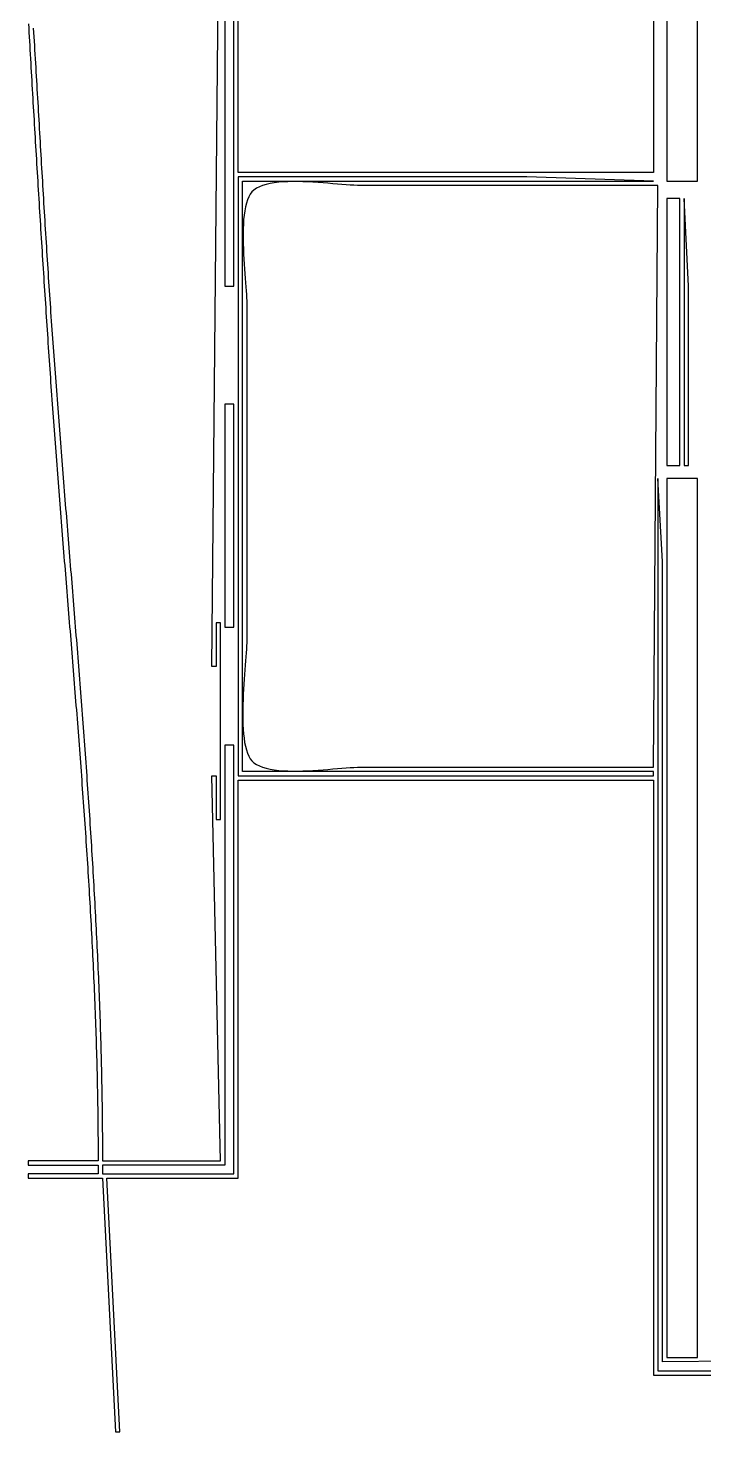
# Model space of a CAD drawing. Header units: metres. Extents: x 134 to 749, y 125 to 1181.
# Drawn here: x 147 to 301.5, y 218 to 539 of the extents above; entities that cross this region are included whole.
import ezdxf

# ---------------------------------------------------------------- set-up
doc = ezdxf.new("R2010")
doc.units = ezdxf.units.M

msp = doc.modelspace()

# ---------------------------------------------------------------- linework, layer by layer
for p, q in [((290, 1125), (290, 506)), ((293, 730), (293, 504)), ((300, 504), (300, 730)), ((194, 480), (194, 607)), ((195, 506), (195, 608)), ((189, 393), (191, 604)), ((192, 605), (192, 480)), ((147.081, 539.998), (147.1381, 538.9977)), ((147.1381, 538.9977), (147.1953, 537.9973)), ((147.1953, 537.9973), (147.2525, 536.997)), ((147.2525, 536.997), (147.3098, 535.9966)), ((148.1912, 539.0035), (148.2528, 538.0035)), ((148.2528, 538.0035), (148.3142, 537.0035)), ((148.3142, 537.0035), (148.3752, 536.0034)), ((147.3098, 535.9966), (147.3672, 534.9963)), ((147.3672, 534.9963), (147.4247, 533.996)), ((147.4247, 533.996), (147.4822, 532.9956)), ((147.4822, 532.9956), (147.5398, 531.9953)), ((148.3752, 536.0034), (148.4361, 535.0034)), ((148.4361, 535.0034), (148.4966, 534.0033)), ((148.4966, 534.0033), (148.557, 533.0032)), ((148.557, 533.0032), (148.6171, 532.0031)), ((147.5398, 531.9953), (147.5976, 530.995)), ((147.5976, 530.995), (147.6554, 529.9947)), ((147.6554, 529.9947), (147.7133, 528.9944)), ((148.6171, 532.0031), (148.6771, 531.003)), ((148.6771, 531.003), (148.7368, 530.0029)), ((148.7368, 530.0029), (148.7964, 529.0028)), ((147.7133, 528.9944), (147.7713, 527.9941)), ((147.7713, 527.9941), (147.8294, 526.9939)), ((147.8294, 526.9939), (147.8876, 525.9936)), ((148.7964, 529.0028), (148.8558, 528.0026)), ((148.8558, 528.0026), (148.9151, 527.0025)), ((148.9151, 527.0025), (148.9742, 526.0023)), ((147.8876, 525.9936), (147.9458, 524.9933)), ((147.9458, 524.9933), (148.0042, 523.9931)), ((148.0042, 523.9931), (148.0627, 522.9928)), ((148.9742, 526.0023), (149.0332, 525.0021)), ((149.0332, 525.0021), (149.092, 524.002)), ((149.092, 524.002), (149.1508, 523.0018)), ((148.0627, 522.9928), (148.1213, 521.9926)), ((148.1213, 521.9926), (148.18, 520.9923)), ((148.18, 520.9923), (148.2388, 519.9921)), ((149.1508, 523.0018), (149.2095, 522.0016)), ((149.2095, 522.0016), (149.2681, 521.0014)), ((149.2681, 521.0014), (149.3266, 520.0012)), ((148.2388, 519.9921), (148.2976, 518.9919)), ((148.2976, 518.9919), (148.3567, 517.9917)), ((148.3567, 517.9917), (148.4158, 516.9915)), ((148.4158, 516.9915), (148.475, 515.9913)), ((149.3266, 520.0012), (149.385, 519.001)), ((149.385, 519.001), (149.4435, 518.0008)), ((149.4435, 518.0008), (149.5019, 517.0006)), ((149.5019, 517.0006), (149.5602, 516.0004)), ((148.475, 515.9913), (148.5343, 514.9911)), ((148.5343, 514.9911), (148.5938, 513.991)), ((148.5938, 513.991), (148.6534, 512.9908)), ((149.5602, 516.0004), (149.6186, 515.0001)), ((149.6186, 515.0001), (149.677, 513.9999)), ((149.677, 513.9999), (149.7354, 512.9997)), ((148.6534, 512.9908), (148.713, 511.9907)), ((148.713, 511.9907), (148.7729, 510.9905)), ((148.7729, 510.9905), (148.8328, 509.9904)), ((149.7354, 512.9997), (149.7938, 511.9995)), ((149.7938, 511.9995), (149.8523, 510.9993)), ((149.8523, 510.9993), (149.9108, 509.9991)), ((148.8328, 509.9904), (148.8928, 508.9903)), ((148.8928, 508.9903), (148.953, 507.9902)), ((148.953, 507.9902), (149.0133, 506.9901)), ((149.9108, 509.9991), (149.9694, 508.9989)), ((149.9694, 508.9989), (150.028, 507.9987)), ((150.028, 507.9987), (150.0868, 506.9985)), ((149.0133, 506.9901), (149.0738, 505.99)), ((149.0738, 505.99), (149.1343, 504.9899)), ((149.1343, 504.9899), (149.195, 503.9898)), ((149.195, 503.9898), (149.2558, 502.9898)), ((150.0868, 506.9985), (150.1457, 505.9983)), ((150.1457, 505.9983), (150.2046, 504.9981)), ((150.2046, 504.9981), (150.2638, 503.998)), ((150.2638, 503.998), (150.323, 502.9978)), ((290, 506), (195, 506)), ((195, 505), (195, 368)), ((261, 505), (195, 505)), ((196, 369), (196, 504)), ((196, 504), (290, 504)), ((290, 504), (261, 505)), ((293, 504), (300, 504)), ((149.2558, 502.9898), (149.3168, 501.9897)), ((149.3168, 501.9897), (149.3779, 500.9897)), ((149.3779, 500.9897), (149.4391, 499.9897)), ((150.323, 502.9978), (150.3824, 501.9977)), ((150.3824, 501.9977), (150.442, 500.9975)), ((150.442, 500.9975), (150.5017, 499.9974)), ((197.7756, 501.031), (197.4366, 500.4193)), ((198.1636, 501.551), (197.7756, 501.031)), ((198.6033, 501.9722), (198.1636, 501.551)), ((199.194, 502.3752), (198.6033, 501.9722)), ((199.8704, 502.7223), (199.194, 502.3752)), ((200.6254, 503.0169), (199.8704, 502.7223)), ((201.452, 503.2623), (200.6254, 503.0169)), ((202.3434, 503.4618), (201.452, 503.2623)), ((203.2924, 503.6189), (202.3434, 503.4618)), ((204.2922, 503.7368), (203.2924, 503.6189)), ((205.3357, 503.819), (204.2922, 503.7368)), ((206.4159, 503.8688), (205.3357, 503.819)), ((207.5259, 503.8896), (206.4159, 503.8688)), ((208.6587, 503.8846), (207.5259, 503.8896)), ((209.8073, 503.8574), (208.6587, 503.8846)), ((210.9647, 503.8112), (209.8073, 503.8574)), ((212.1239, 503.7493), (210.9647, 503.8112)), ((213.278, 503.6753), (212.1239, 503.7493)), ((214.42, 503.5923), (213.278, 503.6753)), ((215.5429, 503.5038), (214.42, 503.5923)), ((216.6396, 503.4131), (215.5429, 503.5038)), ((217.7033, 503.3237), (216.6396, 503.4131)), ((218.727, 503.2388), (217.7033, 503.3237)), ((219.7036, 503.1617), (218.727, 503.2388)), ((220.6261, 503.096), (219.7036, 503.1617)), ((221.4877, 503.0449), (220.6261, 503.096)), ((222.2813, 503.0117), (221.4877, 503.0449)), ((223, 503), (222.2813, 503.0117)), ((291, 503), (223, 503)), ((290, 370), (291, 503)), ((149.4391, 499.9897), (149.5005, 498.9897)), ((149.5005, 498.9897), (149.562, 497.9897)), ((149.562, 497.9897), (149.6237, 496.9897)), ((150.5017, 499.9974), (150.5617, 498.9973)), ((150.5617, 498.9973), (150.6218, 497.9972)), ((150.6218, 497.9972), (150.6822, 496.9971)), ((196.6865, 498.1044), (196.5164, 497.1964)), ((196.8948, 498.9489), (196.6865, 498.1044)), ((197.1439, 499.7229), (196.8948, 498.9489)), ((197.4366, 500.4193), (197.1439, 499.7229)), ((293, 500), (293, 439)), ((296, 500), (293, 500)), ((296, 439), (296, 500)), ((297, 500), (297, 439)), ((298, 480), (297, 500)), ((149.6237, 496.9897), (149.6855, 495.9897)), ((149.6855, 495.9897), (149.7475, 494.9897)), ((149.7475, 494.9897), (149.8096, 493.9898)), ((150.6822, 496.9971), (150.7428, 495.997)), ((150.7428, 495.997), (150.8036, 494.9969)), ((150.8036, 494.9969), (150.8647, 493.9969)), ((196.2801, 495.2183), (196.2085, 494.1624)), ((196.3819, 496.232), (196.2801, 495.2183)), ((196.5164, 497.1964), (196.3819, 496.232)), ((149.8096, 493.9898), (149.8718, 492.9898)), ((149.8718, 492.9898), (149.9342, 491.9899)), ((149.9342, 491.9899), (149.9968, 490.99)), ((150.8647, 493.9969), (150.926, 492.9968)), ((150.926, 492.9968), (150.9877, 491.9968)), ((150.9877, 491.9968), (151.0496, 490.9968)), ((196.1643, 493.0714), (196.1448, 491.9522)), ((196.1448, 491.9522), (196.1474, 490.8121)), ((196.2085, 494.1624), (196.1643, 493.0714)), ((149.9968, 490.99), (150.0595, 489.9901)), ((150.0595, 489.9901), (150.1224, 488.9902)), ((150.1224, 488.9902), (150.1854, 487.9903)), ((150.1854, 487.9903), (150.2486, 486.9904)), ((151.0496, 490.9968), (151.1118, 489.9969)), ((151.1118, 489.9969), (151.1743, 488.9969)), ((151.1743, 488.9969), (151.2372, 487.997)), ((151.2372, 487.997), (151.3003, 486.997)), ((196.1474, 490.8121), (196.1693, 489.658)), ((196.1693, 489.658), (196.2079, 488.4971)), ((196.2079, 488.4971), (196.2605, 487.3364)), ((150.2486, 486.9904), (150.3119, 485.9906)), ((150.3119, 485.9906), (150.3754, 484.9907)), ((150.3754, 484.9907), (150.4391, 483.9909)), ((151.3003, 486.997), (151.3639, 485.9971)), ((151.3639, 485.9971), (151.4278, 484.9973)), ((151.4278, 484.9973), (151.4921, 483.9974)), ((196.2605, 487.3364), (196.3243, 486.1829)), ((196.3243, 486.1829), (196.3967, 485.0439)), ((196.3967, 485.0439), (196.4749, 483.9263)), ((150.4391, 483.9909), (150.503, 482.9911)), ((150.503, 482.9911), (150.567, 481.9913)), ((150.567, 481.9913), (150.6311, 480.9915)), ((151.4921, 483.9974), (151.5567, 482.9976)), ((151.5567, 482.9976), (151.6218, 481.9978)), ((151.6218, 481.9978), (151.6873, 480.998)), ((196.4749, 483.9263), (196.5564, 482.8372)), ((196.5564, 482.8372), (196.6384, 481.7837)), ((196.6384, 481.7837), (196.7181, 480.7728)), ((150.6311, 480.9915), (150.6955, 479.9917)), ((150.6955, 479.9917), (150.76, 478.992)), ((150.76, 478.992), (150.8247, 477.9922)), ((151.6873, 480.998), (151.7532, 479.9983)), ((151.7532, 479.9983), (151.8195, 478.9985)), ((151.8195, 478.9985), (151.8863, 477.9989)), ((192, 480), (194, 480)), ((196.7181, 480.7728), (196.793, 479.8117)), ((196.793, 479.8117), (196.8603, 478.9074)), ((196.8603, 478.9074), (196.9174, 478.0671)), ((298, 439), (298, 480)), ((150.8247, 477.9922), (150.8896, 476.9925)), ((150.8896, 476.9925), (150.9547, 475.9928)), ((150.9547, 475.9928), (151.0199, 474.9931)), ((151.8863, 477.9989), (151.9535, 476.9992)), ((151.9535, 476.9992), (152.0212, 475.9996)), ((152.0212, 475.9996), (152.0895, 475)), ((196.9174, 478.0671), (196.9615, 477.2976)), ((196.9615, 477.2976), (196.9899, 476.6062)), ((196.9899, 476.6062), (197, 476)), ((197, 476), (197, 399)), ((151.0199, 474.9931), (151.0853, 473.9934)), ((151.0853, 473.9934), (151.1509, 472.9937)), ((151.1509, 472.9937), (151.2167, 471.9941)), ((151.2167, 471.9941), (151.2827, 470.9944)), ((152.0895, 475), (152.1577, 474.0068)), ((152.1577, 474.0068), (152.2264, 473.0134)), ((152.2264, 473.0134), (152.2956, 472.0199)), ((152.2956, 472.0199), (152.3653, 471.0262)), ((151.2827, 470.9944), (151.3488, 469.9948)), ((151.3488, 469.9948), (151.4152, 468.9952)), ((151.4152, 468.9952), (151.4817, 467.9956)), ((152.3653, 471.0262), (152.4354, 470.0323)), ((152.4354, 470.0323), (152.5059, 469.0382)), ((152.5059, 469.0382), (152.5769, 468.0439)), ((151.4817, 467.9956), (151.5484, 466.996)), ((151.5484, 466.996), (151.6154, 465.9965)), ((151.6154, 465.9965), (151.6825, 464.9969)), ((152.5769, 468.0439), (152.6483, 467.0495)), ((152.6483, 467.0495), (152.7201, 466.0549)), ((152.7201, 466.0549), (152.7923, 465.0601)), ((151.6825, 464.9969), (151.7498, 463.9974)), ((151.7498, 463.9974), (151.8173, 462.9979)), ((151.8173, 462.9979), (151.8851, 461.9984)), ((152.7923, 465.0601), (152.8649, 464.0652)), ((152.8649, 464.0652), (152.9379, 463.07)), ((152.9379, 463.07), (153.0113, 462.0748)), ((151.8851, 461.9984), (151.953, 460.9989)), ((151.953, 460.9989), (152.0211, 459.9994)), ((152.0211, 459.9994), (152.0895, 459)), ((153.0113, 462.0748), (153.0851, 461.0793)), ((153.0851, 461.0793), (153.1592, 460.0837)), ((153.1592, 460.0837), (153.2337, 459.0879)), ((153.2337, 459.0879), (153.3085, 458.092)), ((152.0895, 459), (152.1577, 458.0067)), ((152.1577, 458.0067), (152.2265, 457.0133)), ((152.2265, 457.0133), (152.2958, 456.0196)), ((152.2958, 456.0196), (152.3656, 455.0258)), ((153.3085, 458.092), (153.3837, 457.0959)), ((153.3837, 457.0959), (153.4592, 456.0996)), ((153.4592, 456.0996), (153.535, 455.1032)), ((152.3656, 455.0258), (152.4358, 454.0318)), ((152.4358, 454.0318), (152.5066, 453.0375)), ((152.5066, 453.0375), (152.5778, 452.0431)), ((153.535, 455.1032), (153.6112, 454.1067)), ((153.6112, 454.1067), (153.6876, 453.11)), ((153.6876, 453.11), (153.7644, 452.1131)), ((192, 453), (192, 402)), ((194, 453), (192, 453)), ((194, 402), (194, 453)), ((152.5778, 452.0431), (152.6494, 451.0485)), ((152.6494, 451.0485), (152.7215, 450.0537)), ((152.7215, 450.0537), (152.794, 449.0588)), ((153.7644, 452.1131), (153.8414, 451.1161)), ((153.8414, 451.1161), (153.9187, 450.119)), ((153.9187, 450.119), (153.9963, 449.1217)), ((152.794, 449.0588), (152.867, 448.0636)), ((152.867, 448.0636), (152.9403, 447.0683)), ((152.9403, 447.0683), (153.0141, 446.0728)), ((153.9963, 449.1217), (154.0741, 448.1243)), ((154.0741, 448.1243), (154.1522, 447.1267)), ((154.1522, 447.1267), (154.2305, 446.129)), ((153.0141, 446.0728), (153.0882, 445.0771)), ((153.0882, 445.0771), (153.1628, 444.0812)), ((153.1628, 444.0812), (153.2377, 443.0852)), ((153.2377, 443.0852), (153.3129, 442.089)), ((154.2305, 446.129), (154.3091, 445.1311)), ((154.3091, 445.1311), (154.3879, 444.1331)), ((154.3879, 444.1331), (154.4669, 443.135)), ((154.4669, 443.135), (154.5462, 442.1368)), ((153.3129, 442.089), (153.3886, 441.0926)), ((153.3886, 441.0926), (153.4645, 440.0961)), ((153.4645, 440.0961), (153.5408, 439.0994)), ((154.5462, 442.1368), (154.6256, 441.1384)), ((154.6256, 441.1384), (154.7052, 440.1399)), ((154.7052, 440.1399), (154.7851, 439.1413)), ((153.5408, 439.0994), (153.6174, 438.1026)), ((153.6174, 438.1026), (153.6944, 437.1055)), ((153.6944, 437.1055), (153.7716, 436.1084)), ((154.7851, 439.1413), (154.8651, 438.1425)), ((154.8651, 438.1425), (154.9452, 437.1437)), ((154.9452, 437.1437), (155.0255, 436.1447)), ((293, 439), (296, 439)), ((297, 439), (298, 439)), ((153.7716, 436.1084), (153.8491, 435.1111)), ((153.8491, 435.1111), (153.9269, 434.1136)), ((153.9269, 434.1136), (154.005, 433.116)), ((155.0255, 436.1447), (155.106, 435.1456)), ((155.106, 435.1456), (155.1866, 434.1464)), ((155.1866, 434.1464), (155.2674, 433.147)), ((291, 436), (291, 232)), ((292, 417), (291, 436)), ((293, 436), (293, 235)), ((300, 436), (293, 436)), ((300, 235), (300, 436)), ((154.005, 433.116), (154.0833, 432.1182)), ((154.0833, 432.1182), (154.1619, 431.1203)), ((154.1619, 431.1203), (154.2407, 430.1222)), ((155.2674, 433.147), (155.3482, 432.1476)), ((155.3482, 432.1476), (155.4292, 431.148)), ((155.4292, 431.148), (155.5103, 430.1483)), ((155.5103, 430.1483), (155.5915, 429.1486)), ((154.2407, 430.1222), (154.3198, 429.124)), ((154.3198, 429.124), (154.3991, 428.1257)), ((154.3991, 428.1257), (154.4785, 427.1272)), ((154.4785, 427.1272), (154.5582, 426.1286)), ((155.5915, 429.1486), (155.6728, 428.1487)), ((155.6728, 428.1487), (155.7542, 427.1487)), ((155.7542, 427.1487), (155.8356, 426.1486)), ((154.5582, 426.1286), (154.6381, 425.1298)), ((154.6381, 425.1298), (154.7182, 424.131)), ((154.7182, 424.131), (154.7984, 423.1319)), ((155.8356, 426.1486), (155.9172, 425.1484)), ((155.9172, 425.1484), (155.9987, 424.1481)), ((155.9987, 424.1481), (156.0804, 423.1477)), ((154.7984, 423.1319), (154.8788, 422.1328)), ((154.8788, 422.1328), (154.9593, 421.1336)), ((154.9593, 421.1336), (155.04, 420.1342)), ((156.0804, 423.1477), (156.162, 422.1473)), ((156.162, 422.1473), (156.2437, 421.1467)), ((156.2437, 421.1467), (156.3254, 420.146)), ((155.04, 420.1342), (155.1208, 419.1347)), ((155.1208, 419.1347), (155.2017, 418.1351)), ((155.2017, 418.1351), (155.2828, 417.1353)), ((156.3254, 420.146), (156.4071, 419.1453)), ((156.4071, 419.1453), (156.4889, 418.1444)), ((156.4889, 418.1444), (156.5706, 417.1435)), ((155.2828, 417.1353), (155.3639, 416.1355)), ((155.3639, 416.1355), (155.4451, 415.1355)), ((155.4451, 415.1355), (155.5264, 414.1354)), ((155.5264, 414.1354), (155.6078, 413.1353)), ((156.5706, 417.1435), (156.6523, 416.1425)), ((156.6523, 416.1425), (156.734, 415.1414)), ((156.734, 415.1414), (156.8157, 414.1403)), ((156.8157, 414.1403), (156.8973, 413.139)), ((292, 376), (292, 417)), ((155.6078, 413.1353), (155.6892, 412.135)), ((155.6892, 412.135), (155.7707, 411.1346)), ((155.7707, 411.1346), (155.8522, 410.1341)), ((156.8973, 413.139), (156.9789, 412.1377)), ((156.9789, 412.1377), (157.0605, 411.1363)), ((157.0605, 411.1363), (157.1419, 410.1348)), ((155.8522, 410.1341), (155.9338, 409.1335)), ((155.9338, 409.1335), (156.0154, 408.1328)), ((156.0154, 408.1328), (156.0969, 407.1321)), ((157.1419, 410.1348), (157.2233, 409.1333)), ((157.2233, 409.1333), (157.3047, 408.1317)), ((157.3047, 408.1317), (157.3859, 407.13)), ((156.0969, 407.1321), (156.1785, 406.1312)), ((156.1785, 406.1312), (156.2601, 405.1302)), ((156.2601, 405.1302), (156.3416, 404.1292)), ((157.3859, 407.13), (157.467, 406.1282)), ((157.467, 406.1282), (157.5481, 405.1264)), ((157.5481, 405.1264), (157.629, 404.1246)), ((156.3416, 404.1292), (156.4231, 403.128)), ((156.4231, 403.128), (156.5046, 402.1268)), ((156.5046, 402.1268), (156.586, 401.1255)), ((157.629, 404.1246), (157.7098, 403.1226)), ((157.7098, 403.1226), (157.7904, 402.1206)), ((157.7904, 402.1206), (157.871, 401.1186)), ((191, 403), (190, 403)), ((190, 403), (190, 393)), ((191, 358), (191, 403)), ((192, 402), (194, 402)), ((156.586, 401.1255), (156.6674, 400.1241)), ((156.6674, 400.1241), (156.7487, 399.1227)), ((156.7487, 399.1227), (156.8299, 398.1211)), ((156.8299, 398.1211), (156.911, 397.1195)), ((157.871, 401.1186), (157.9514, 400.1165)), ((157.9514, 400.1165), (158.0316, 399.1143)), ((158.0316, 399.1143), (158.1116, 398.1121)), ((158.1116, 398.1121), (158.1915, 397.1099)), ((196.9905, 398.4045), (196.9638, 397.7265)), ((197, 399), (196.9905, 398.4045)), ((156.911, 397.1195), (156.992, 396.1178)), ((156.992, 396.1178), (157.0729, 395.1161)), ((157.0729, 395.1161), (157.1536, 394.1143)), ((158.1915, 397.1099), (158.2712, 396.1076)), ((158.2712, 396.1076), (158.3507, 395.1052)), ((158.3507, 395.1052), (158.43, 394.1028)), ((196.8031, 395.2609), (196.7304, 394.3163)), ((196.8678, 396.1483), (196.8031, 395.2609)), ((196.9221, 396.9723), (196.8678, 396.1483)), ((196.9638, 397.7265), (196.9221, 396.9723)), ((157.1536, 394.1143), (157.2343, 393.1124)), ((157.2343, 393.1124), (157.3148, 392.1104)), ((157.3148, 392.1104), (157.3951, 391.1084)), ((158.43, 394.1028), (158.5091, 393.1004)), ((158.5091, 393.1004), (158.588, 392.0979)), ((158.588, 392.0979), (158.6667, 391.0954)), ((190, 393), (189, 393)), ((196.5701, 392.2813), (196.4872, 391.2035)), ((196.6519, 393.321), (196.5701, 392.2813)), ((196.7304, 394.3163), (196.6519, 393.321)), ((157.3951, 391.1084), (157.4753, 390.1063)), ((157.4753, 390.1063), (157.5553, 389.1042)), ((157.5553, 389.1042), (157.6351, 388.102)), ((158.6667, 391.0954), (158.7451, 390.0929)), ((158.7451, 390.0929), (158.8233, 389.0903)), ((158.8233, 389.0903), (158.9012, 388.0877)), ((196.3275, 388.9592), (196.2553, 387.8054)), ((196.4056, 390.094), (196.3275, 388.9592)), ((196.4872, 391.2035), (196.4056, 390.094)), ((157.6351, 388.102), (157.7147, 387.0998)), ((157.7147, 387.0998), (157.7942, 386.0975)), ((157.7942, 386.0975), (157.8734, 385.0952)), ((158.9012, 388.0877), (158.9789, 387.085)), ((158.9789, 387.085), (159.0563, 386.0823)), ((159.0563, 386.0823), (159.1335, 385.0796)), ((196.1378, 385.4661), (196.0971, 384.2933)), ((196.1913, 386.6389), (196.1378, 385.4661)), ((196.2553, 387.8054), (196.1913, 386.6389)), ((157.8734, 385.0952), (157.9524, 384.0928)), ((157.9524, 384.0928), (158.0311, 383.0904)), ((158.0311, 383.0904), (158.1096, 382.0879)), ((158.1096, 382.0879), (158.1879, 381.0854)), ((159.1335, 385.0796), (159.2103, 384.0769)), ((159.2103, 384.0769), (159.2869, 383.0741)), ((159.2869, 383.0741), (159.3631, 382.0714)), ((159.3631, 382.0714), (159.4391, 381.0686)), ((196.0716, 383.127), (196.0636, 381.9734)), ((196.0971, 384.2933), (196.0716, 383.127)), ((158.1879, 381.0854), (158.2659, 380.0829)), ((158.2659, 380.0829), (158.3436, 379.0803)), ((158.3436, 379.0803), (158.4211, 378.0777)), ((159.4391, 381.0686), (159.5147, 380.0658)), ((159.5147, 380.0658), (159.59, 379.0629)), ((159.59, 379.0629), (159.665, 378.0601)), ((196.0636, 381.9734), (196.0754, 380.839)), ((196.0754, 380.839), (196.1092, 379.73)), ((196.1092, 379.73), (196.1675, 378.6528)), ((158.4211, 378.0777), (158.4982, 377.075)), ((158.4982, 377.075), (158.575, 376.0724)), ((158.575, 376.0724), (158.6516, 375.0697)), ((159.665, 378.0601), (159.7396, 377.0572)), ((159.7396, 377.0572), (159.8138, 376.0543)), ((159.8138, 376.0543), (159.8877, 375.0514)), ((196.1675, 378.6528), (196.2525, 377.6137)), ((196.2525, 377.6137), (196.3666, 376.6192)), ((196.3666, 376.6192), (196.512, 375.6755)), ((196.512, 375.6755), (196.6912, 374.7891)), ((292, 234), (292, 376)), ((158.6516, 375.0697), (158.7278, 374.0669)), ((158.7278, 374.0669), (158.8036, 373.0642)), ((158.8036, 373.0642), (158.8791, 372.0614)), ((159.8877, 375.0514), (159.9613, 374.0486)), ((159.9613, 374.0486), (160.0344, 373.0457)), ((160.0344, 373.0457), (160.1072, 372.0428)), ((192, 375), (192, 279)), ((194, 375), (192, 375)), ((194, 277), (194, 375)), ((196.6912, 374.7891), (196.9063, 373.9662)), ((196.9063, 373.9662), (197.1598, 373.2133)), ((197.1598, 373.2133), (197.4539, 372.5366)), ((197.4539, 372.5366), (197.7909, 371.9425)), ((158.8791, 372.0614), (158.9543, 371.0586)), ((158.9543, 371.0586), (159.0291, 370.0558)), ((159.0291, 370.0558), (159.1035, 369.053)), ((160.1072, 372.0428), (160.1796, 371.0399)), ((160.1796, 371.0399), (160.2515, 370.0369)), ((160.2515, 370.0369), (160.3231, 369.034)), ((197.7909, 371.9425), (198.1733, 371.4374)), ((198.1733, 371.4374), (198.6033, 371.0277)), ((198.6033, 371.0277), (199.194, 370.6246)), ((199.194, 370.6246), (199.8704, 370.2775)), ((199.8704, 370.2775), (200.6254, 369.9829)), ((200.6254, 369.9829), (201.452, 369.7376)), ((201.452, 369.7376), (202.3434, 369.538)), ((202.3434, 369.538), (203.2924, 369.381)), ((203.2924, 369.381), (204.2922, 369.263)), ((204.2922, 369.263), (205.3357, 369.1808)), ((205.3357, 369.1808), (206.4159, 369.1311)), ((209.8073, 369.1425), (210.9647, 369.1887)), ((210.9647, 369.1887), (212.1239, 369.2506)), ((212.1239, 369.2506), (213.278, 369.3246)), ((213.278, 369.3246), (214.42, 369.4076)), ((214.42, 369.4076), (215.5429, 369.4961)), ((215.5429, 369.4961), (216.6396, 369.5868)), ((216.6396, 369.5868), (217.7033, 369.6762)), ((217.7033, 369.6762), (218.727, 369.7611)), ((218.727, 369.7611), (219.7036, 369.8382)), ((219.7036, 369.8382), (220.6261, 369.9039)), ((220.6261, 369.9039), (221.4877, 369.955)), ((221.4877, 369.955), (222.2813, 369.9882)), ((222.2813, 369.9882), (223, 370)), ((223, 370), (290, 370)), ((159.1035, 369.053), (159.1776, 368.0502)), ((159.1776, 368.0502), (159.2512, 367.0473)), ((159.2512, 367.0473), (159.3245, 366.0445)), ((159.3245, 366.0445), (159.3973, 365.0416)), ((160.3231, 369.034), (160.3942, 368.0311)), ((160.3942, 368.0311), (160.4649, 367.0282)), ((160.4649, 367.0282), (160.5352, 366.0254)), ((160.5352, 366.0254), (160.605, 365.0225)), ((191, 280), (189, 368)), ((189, 368), (190, 368)), ((190, 368), (190, 358)), ((195, 368), (290, 368)), ((195, 276), (195, 367)), ((195, 367), (290, 367)), ((290, 369), (196, 369)), ((206.4159, 369.1311), (207.5259, 369.1103)), ((207.5259, 369.1103), (208.6587, 369.1152)), ((208.6587, 369.1152), (209.8073, 369.1425)), ((290, 368), (290, 369)), ((290, 367), (290, 231)), ((159.3973, 365.0416), (159.4697, 364.0387)), ((159.4697, 364.0387), (159.5417, 363.0359)), ((159.5417, 363.0359), (159.6132, 362.033)), ((160.605, 365.0225), (160.6744, 364.0196)), ((160.6744, 364.0196), (160.7433, 363.0167)), ((160.7433, 363.0167), (160.8117, 362.0139)), ((159.6132, 362.033), (159.6842, 361.0301)), ((159.6842, 361.0301), (159.7548, 360.0273)), ((159.7548, 360.0273), (159.825, 359.0244)), ((160.8117, 362.0139), (160.8796, 361.0111)), ((160.8796, 361.0111), (160.9471, 360.0083)), ((160.9471, 360.0083), (161.0141, 359.0055)), ((159.825, 359.0244), (159.8946, 358.0216)), ((159.8946, 358.0216), (159.9637, 357.0188)), ((159.9637, 357.0188), (160.0324, 356.0159)), ((161.0141, 359.0055), (161.0805, 358.0027)), ((161.0805, 358.0027), (161.1464, 357)), ((161.1464, 357), (161.2118, 355.9972)), ((190, 358), (191, 358)), ((160.0324, 356.0159), (160.1005, 355.0131)), ((160.1005, 355.0131), (160.1681, 354.0103)), ((160.1681, 354.0103), (160.2351, 353.0076)), ((161.2118, 355.9972), (161.2767, 354.9945)), ((161.2767, 354.9945), (161.3411, 353.9919)), ((161.3411, 353.9919), (161.4048, 352.9892)), ((160.2351, 353.0076), (160.3017, 352.0048)), ((160.3017, 352.0048), (160.3676, 351.0021)), ((160.3676, 351.0021), (160.433, 349.9994)), ((160.433, 349.9994), (160.4978, 348.9967)), ((161.4048, 352.9892), (161.4681, 351.9866)), ((161.4681, 351.9866), (161.5307, 350.984)), ((161.5307, 350.984), (161.5928, 349.9815)), ((161.5928, 349.9815), (161.6543, 348.979)), ((160.4978, 348.9967), (160.562, 347.9941)), ((160.562, 347.9941), (160.6256, 346.9915)), ((160.6256, 346.9915), (160.6887, 345.9889)), ((161.6543, 348.979), (161.7152, 347.9765)), ((161.7152, 347.9765), (161.7755, 346.9741)), ((161.7755, 346.9741), (161.8352, 345.9717)), ((160.6887, 345.9889), (160.7511, 344.9864)), ((160.7511, 344.9864), (160.8128, 343.9839)), ((160.8128, 343.9839), (160.874, 342.9814)), ((161.8352, 345.9717), (161.8943, 344.9694)), ((161.8943, 344.9694), (161.9528, 343.9671)), ((161.9528, 343.9671), (162.0106, 342.9649)), ((160.874, 342.9814), (160.9345, 341.979)), ((160.9345, 341.979), (160.9943, 340.9766)), ((160.9943, 340.9766), (161.0535, 339.9743)), ((162.0106, 342.9649), (162.0678, 341.9627)), ((162.0678, 341.9627), (162.1243, 340.9606)), ((162.1243, 340.9606), (162.1802, 339.9585)), ((161.0535, 339.9743), (161.112, 338.972)), ((161.112, 338.972), (161.1697, 337.9698)), ((161.1697, 337.9698), (161.2269, 336.9676)), ((162.1802, 339.9585), (162.2354, 338.9565)), ((162.2354, 338.9565), (162.2899, 337.9545)), ((162.2899, 337.9545), (162.3437, 336.9526)), ((161.2269, 336.9676), (161.2832, 335.9655)), ((161.2832, 335.9655), (161.3389, 334.9634)), ((161.3389, 334.9634), (161.3939, 333.9614)), ((161.3939, 333.9614), (161.4481, 332.9595)), ((162.3437, 336.9526), (162.3969, 335.9507)), ((162.3969, 335.9507), (162.4493, 334.9489)), ((162.4493, 334.9489), (162.501, 333.9472)), ((162.501, 333.9472), (162.552, 332.9456)), ((161.4481, 332.9595), (161.5015, 331.9576)), ((161.5015, 331.9576), (161.5542, 330.9558)), ((161.5542, 330.9558), (161.6062, 329.9541)), ((162.552, 332.9456), (162.6023, 331.944)), ((162.6023, 331.944), (162.6518, 330.9425)), ((162.6518, 330.9425), (162.7006, 329.941)), ((161.6062, 329.9541), (161.6573, 328.9524)), ((161.6573, 328.9524), (161.7077, 327.9508)), ((161.7077, 327.9508), (161.7573, 326.9493)), ((162.7006, 329.941), (162.7486, 328.9396)), ((162.7486, 328.9396), (162.7959, 327.9383)), ((162.7959, 327.9383), (162.8424, 326.9371)), ((161.7573, 326.9493), (161.806, 325.9478)), ((161.806, 325.9478), (161.854, 324.9464)), ((161.854, 324.9464), (161.9011, 323.9451)), ((162.8424, 326.9371), (162.8881, 325.936)), ((162.8881, 325.936), (162.9331, 324.9349)), ((162.9331, 324.9349), (162.9772, 323.9339)), ((161.9011, 323.9451), (161.9473, 322.9439)), ((161.9473, 322.9439), (161.9928, 321.9428)), ((161.9928, 321.9428), (162.0373, 320.9418)), ((162.9772, 323.9339), (163.0205, 322.933)), ((163.0205, 322.933), (163.063, 321.9322)), ((163.063, 321.9322), (163.1047, 320.9315)), ((162.0373, 320.9418), (162.081, 319.9408)), ((162.081, 319.9408), (162.1238, 318.94)), ((162.1238, 318.94), (162.1658, 317.9392)), ((162.1658, 317.9392), (162.2068, 316.9385)), ((163.1047, 320.9315), (163.1456, 319.9309)), ((163.1456, 319.9309), (163.1856, 318.9303)), ((163.1856, 318.9303), (163.2248, 317.9299)), ((163.2248, 317.9299), (163.2631, 316.9295)), ((162.2068, 316.9385), (162.2469, 315.9379)), ((162.2469, 315.9379), (162.2861, 314.9375)), ((162.2861, 314.9375), (162.3244, 313.9371)), ((163.2631, 316.9295), (163.3005, 315.9293)), ((163.3005, 315.9293), (163.3371, 314.9291)), ((163.3371, 314.9291), (163.3728, 313.9291)), ((162.3244, 313.9371), (162.3617, 312.9368)), ((162.3617, 312.9368), (162.3981, 311.9367)), ((162.3981, 311.9367), (162.4335, 310.9366)), ((163.3728, 313.9291), (163.4076, 312.9291)), ((163.4076, 312.9291), (163.4415, 311.9293)), ((163.4415, 311.9293), (163.4745, 310.9295)), ((162.4335, 310.9366), (162.4679, 309.9367)), ((162.4679, 309.9367), (162.5014, 308.9368)), ((162.5014, 308.9368), (162.5338, 307.9371)), ((163.4745, 310.9295), (163.5066, 309.9299)), ((163.5066, 309.9299), (163.5377, 308.9304)), ((163.5377, 308.9304), (163.5679, 307.931)), ((162.5338, 307.9371), (162.5653, 306.9375)), ((162.5653, 306.9375), (162.5958, 305.938)), ((162.5958, 305.938), (162.6252, 304.9387)), ((163.5679, 307.931), (163.5972, 306.9317)), ((163.5972, 306.9317), (163.6255, 305.9325)), ((163.6255, 305.9325), (163.6529, 304.9334)), ((162.6252, 304.9387), (162.6536, 303.9394)), ((162.6536, 303.9394), (162.681, 302.9403)), ((162.681, 302.9403), (162.7073, 301.9413)), ((162.7073, 301.9413), (162.7326, 300.9425)), ((163.6529, 304.9334), (163.6793, 303.9344)), ((163.6793, 303.9344), (163.7047, 302.9356)), ((163.7047, 302.9356), (163.7291, 301.9369)), ((163.7291, 301.9369), (163.7525, 300.9383)), ((162.7326, 300.9425), (162.7568, 299.9437)), ((162.7568, 299.9437), (162.7799, 298.9451)), ((162.7799, 298.9451), (162.8019, 297.9467)), ((163.7525, 300.9383), (163.775, 299.9399)), ((163.775, 299.9399), (163.7964, 298.9415)), ((163.7964, 298.9415), (163.8168, 297.9433)), ((162.8019, 297.9467), (162.8228, 296.9483)), ((162.8228, 296.9483), (162.8426, 295.9502)), ((162.8426, 295.9502), (162.8613, 294.9521)), ((163.8168, 297.9433), (163.8362, 296.9453)), ((163.8362, 296.9453), (163.8545, 295.9473)), ((163.8545, 295.9473), (163.8718, 294.9495)), ((162.8613, 294.9521), (162.8788, 293.9542)), ((162.8788, 293.9542), (162.8952, 292.9565)), ((162.8952, 292.9565), (162.9105, 291.9589)), ((163.8718, 294.9495), (163.888, 293.9519)), ((163.888, 293.9519), (163.9032, 292.9544)), ((163.9032, 292.9544), (163.9173, 291.957)), ((162.9105, 291.9589), (162.9246, 290.9614)), ((162.9246, 290.9614), (162.9375, 289.9641)), ((162.9375, 289.9641), (162.9492, 288.967)), ((162.9492, 288.967), (162.9597, 287.97)), ((163.9173, 291.957), (163.9303, 290.9597)), ((163.9303, 290.9597), (163.9423, 289.9626)), ((163.9423, 289.9626), (163.9531, 288.9657)), ((163.9531, 288.9657), (163.9629, 287.9689)), ((162.9597, 287.97), (162.9691, 286.9731)), ((162.9691, 286.9731), (162.9772, 285.9765)), ((162.9772, 285.9765), (162.9841, 284.98)), ((163.9629, 287.9689), (163.9715, 286.9722)), ((163.9715, 286.9722), (163.979, 285.9757)), ((163.979, 285.9757), (163.9854, 284.9794)), ((162.9841, 284.98), (162.9898, 283.9836)), ((162.9898, 283.9836), (162.9942, 282.9875)), ((162.9942, 282.9875), (162.9974, 281.9914)), ((163.9854, 284.9794), (163.9906, 283.9832)), ((163.9906, 283.9832), (163.9947, 282.9871)), ((163.9947, 282.9871), (163.9976, 281.9912)), ((163, 280), (147, 280)), ((147, 280), (147, 279)), ((162.9974, 281.9914), (162.9993, 280.9956)), ((162.9993, 280.9956), (163, 280)), ((163.9976, 281.9912), (163.9994, 280.9955)), ((163.9994, 280.9955), (164, 280)), ((164, 280), (191, 280)), ((147, 279), (163, 279)), ((163, 277), (147, 277)), ((147, 277), (147, 276)), ((163, 279), (163, 277)), ((192, 279), (164, 279)), ((164, 279), (164, 277)), ((164, 277), (194, 277)), ((147, 276), (164, 276)), ((164, 276), (167, 218)), ((168, 218), (165, 276)), ((165, 276), (195, 276)), ((404, 235), (292, 234)), ((293, 235), (300, 235)), ((291, 232), (404, 232)), ((290, 231), (404, 231)), ((167, 218), (168, 218))]:
    msp.add_line(p, q)

doc.saveas('drawing.dxf')
